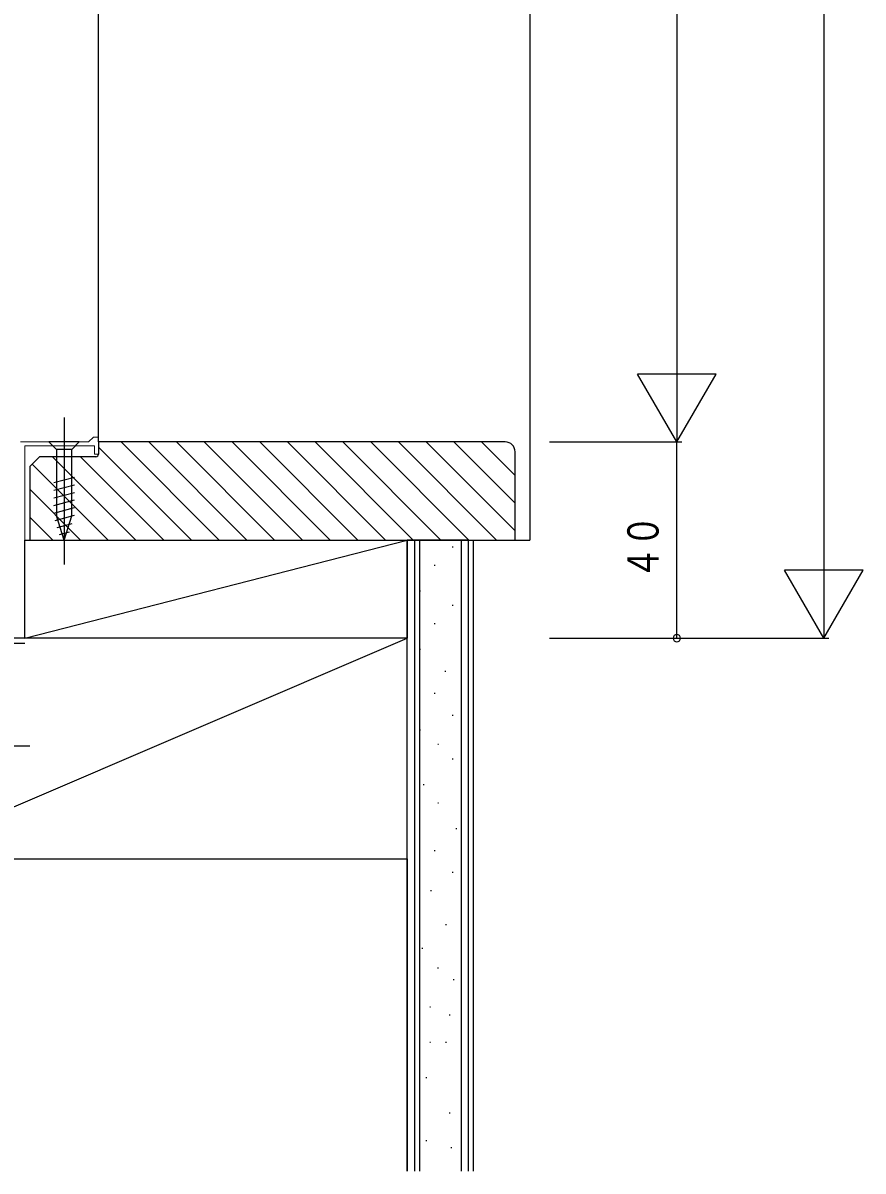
# Model space of a CAD drawing. Units: millimetres, scale not verified. Extents: x -693 to 693, y -1120 to 1122.
# Drawn here: x -209.2 to -37.8, y -86.7 to 147.5 of the extents above; entities that cross this region are included whole.
import ezdxf
from ezdxf.enums import TextEntityAlignment as Align

# ---------------------------------------------------------------- set-up
doc = ezdxf.new("R2010")
doc.units = ezdxf.units.MM
doc.header["$LTSCALE"] = 4
doc.layers.add('0-2_YKK_11', color=7, linetype='Continuous', lineweight=18)
for name, color, linetype in [('0-3_YKK_12', 2, 'Continuous'), ('0-4_YKK_13', 4, 'Continuous'), ('0-6_YKK_D', 6, 'Continuous'), ('0-8_YSS_K', 3, 'Continuous')]:
    doc.layers.add(name, color=color, linetype=linetype)
doc.styles.add('ＭＳ ゴシック', font='')
doc.styles.get('ＭＳ ゴシック').set_extended_font_data('MS Gothic')

msp = doc.modelspace()

# ---------------------------------------------------------------- linework, layer by layer
at = {"layer": '0-2_YKK_11', "color": 9}
for p, q in [((-195.842, 61.993), (-209.742, 61.993)), ((-208.842, 21.993), (-208.842, 61.193)), ((-208.842, 61.193), (-194.642, 61.193)), ((-194.842, 62.993), (-195.842, 61.993)), ((-193.842, 62.993), (-194.842, 62.993)), ((-194.642, 61.193), (-194.642, 59.493)), ((-193.842, 59.493), (-193.842, 62.993)), ((-194.642, 59.493), (-193.842, 59.493)), ((-209.642, 21.993), (-208.842, 21.993))]:
    msp.add_line(p, q, dxfattribs=at)
at = {"layer": '0-3_YKK_12'}
msp.add_line((-193.842, 61.993), (-193.842, 378.084), dxfattribs=at)
at = {"layer": '0-4_YKK_13'}
for p, q in [((-200.842, 66.993), (-200.842, 36.993)), ((-203.942, 61.993), (-202.392, 60.443)), ((-197.742, 61.993), (-203.942, 61.993)), ((-197.742, 61.993), (-199.292, 60.443)), ((-202.392, 60.443), (-202.392, 46.909)), ((-199.292, 60.443), (-202.392, 60.443)), ((-199.292, 46.909), (-199.292, 60.443)), ((-202.942, 53.699), (-198.742, 54.825)), ((-202.942, 52.146), (-198.742, 53.272)), ((-202.942, 50.594), (-198.742, 51.719)), ((-202.942, 49.041), (-198.742, 50.166)), ((-202.942, 47.488), (-198.742, 48.613)), ((-202.683, 46.004), (-198.742, 47.06)), ((-200.842, 41.993), (-202.392, 46.909)), ((-200.842, 41.993), (-199.292, 46.909)), ((-202.231, 44.572), (-199.195, 45.386)), ((-201.78, 43.14), (-199.73, 43.689)), ((-242.842, -0.007), (-207.842, -0.007))]:
    msp.add_line(p, q, dxfattribs=at)
at = {"layer": '0-6_YKK_D'}
for p, q in [((-45.842, 791.995), (-45.842, 21.993)), ((-75.842, 761.993), (-75.842, 61.993)), ((-67.842, 75.85), (-83.842, 75.85)), ((-75.842, 61.993), (-83.842, 75.85)), ((-75.842, 61.993), (-67.842, 75.85)), ((-101.842, 61.993), (-74.842, 61.993)), ((-100.354, 61.993), (-74.842, 61.993)), ((-75.842, 21.993), (-75.842, 61.993)), ((-37.842, 35.851), (-53.842, 35.851)), ((-45.842, 21.994), (-53.842, 35.851)), ((-45.842, 21.994), (-37.841, 35.851)), ((-101.842, 21.993), (-44.842, 21.993)), ((-100.354, 21.993), (-74.842, 21.993))]:
    msp.add_line(p, q, dxfattribs=at)
for start, end in [(0, 180), (180, 0)]:
    msp.add_arc((-75.842, 21.993), 0.75, start, end, dxfattribs=at)
at = {"layer": '0-8_YSS_K'}
for p, q in [((-105.842, 379.647), (-105.842, 41.993)), ((-193.842, 60.969), (-174.866, 41.993)), ((-189.209, 61.993), (-169.209, 41.993)), ((-183.552, 61.993), (-163.552, 41.993)), ((-177.895, 61.993), (-157.895, 41.993)), ((-172.238, 61.993), (-152.238, 41.993)), ((-166.582, 61.993), (-146.582, 41.993)), ((-160.925, 61.993), (-140.925, 41.993)), ((-155.268, 61.993), (-135.268, 41.993)), ((-149.611, 61.993), (-129.611, 41.993)), ((-143.954, 61.993), (-123.954, 41.993)), ((-138.297, 61.993), (-118.297, 41.993)), ((-132.64, 61.993), (-112.64, 41.993)), ((-126.984, 61.993), (-108.842, 43.851)), ((-121.327, 61.993), (-108.842, 49.508)), ((-115.67, 61.993), (-108.842, 55.165)), ((-203.18, 58.993), (-186.18, 41.993)), ((-197.523, 58.993), (-180.523, 41.993)), ((-207.339, 57.496), (-191.836, 41.993)), ((-207.842, 52.341), (-197.493, 41.993)), ((-207.842, 46.685), (-203.15, 41.993)), ((-208.842, 21.993), (-130.842, 41.993)), ((-208.842, 41.993), (-130.842, 41.993)), ((-208.842, 21.993), (-208.842, 41.993)), ((-130.842, 41.993), (-130.842, 21.993)), ((-129.342, 41.993), (-129.342, -86.702)), ((-121.642, 40.615), (-121.442, 40.615)), ((-119.842, 41.993), (-119.842, -86.702)), ((-117.342, -86.702), (-117.342, 41.993)), ((-109.842, 41.993), (-105.842, 41.993)), ((-125.372, 36.885), (-125.172, 36.885)), ((-128.356, 31.663), (-128.156, 31.663)), ((-121.642, 28.679), (-121.442, 28.679)), ((-125.372, 24.949), (-125.172, 24.949)), ((-235.842, -23.007), (-130.842, 21.993)), ((-130.842, 21.993), (-208.842, 21.993)), ((-128.356, 19.727), (-128.156, 19.727)), ((-123.134, 15.251), (-122.934, 15.251)), ((-125.372, 10.775), (-125.172, 10.775)), ((-121.642, 6.299), (-121.442, 6.299)), ((-128.356, 3.315), (-128.156, 3.315)), ((-124.626, 0.331), (-124.426, 0.331)), ((-121.642, -2.652), (-121.442, -2.652)), ((-127.61, -7.874), (-127.41, -7.874)), ((-124.626, -11.604), (-124.426, -11.604)), ((-120.896, -16.826), (-120.696, -16.826)), ((-130.843, -23.007), (-130.843, -86.702)), ((-125.372, -21.302), (-125.172, -21.302)), ((-121.642, -25.778), (-121.442, -25.778)), ((-126.118, -29.508), (-125.918, -29.508)), ((-123.059, -36.439), (-122.859, -36.439)), ((-127.86, -41.241), (-127.66, -41.241)), ((-124.659, -45.242), (-124.459, -45.242)), ((-121.458, -47.643), (-121.258, -47.643)), ((-126.26, -53.245), (-126.06, -53.245)), ((-122.258, -54.846), (-122.058, -54.846)), ((-126.26, -60.448), (-126.06, -60.448)), ((-123.059, -60.448), (-122.859, -60.448)), ((-127.06, -67.651), (-126.86, -67.651)), ((-122.258, -74.854), (-122.058, -74.854)), ((-127.06, -80.456), (-126.86, -80.456)), ((-121.925, -81.88), (-121.725, -81.88))]:
    msp.add_line(p, q, dxfattribs=at)
at = {"layer": '0-8_YSS_K', "color": 7}
for p, q in [((-110.842, 61.993), (-193.842, 61.993)), ((-193.842, 61.993), (-193.842, 59.493)), ((-205.842, 58.993), (-207.842, 56.993)), ((-194.342, 58.993), (-205.842, 58.993)), ((-108.842, 41.993), (-108.842, 59.993)), ((-207.842, 56.993), (-207.842, 41.993)), ((-207.842, 41.993), (-108.842, 41.993)), ((-130.842, -86.702), (-130.842, 41.993)), ((-118.342, 41.993), (-130.842, 41.993)), ((-128.341, 41.993), (-128.341, -86.702)), ((-118.342, -86.702), (-118.342, 41.993)), ((-130.842, 21.993), (-235.842, 21.993)), ((-130.842, -23.007), (-130.842, 21.993)), ((-234.842, 20.993), (-208.842, 20.993)), ((-235.842, -23.007), (-130.842, -23.007))]:
    msp.add_line(p, q, dxfattribs=at)
for centre, radius, start, end in [((-110.842, 59.993), 2, 360, 90), ((-194.342, 59.493), 0.5, 270, 360)]:
    msp.add_arc(centre, radius, start, end, dxfattribs=at)

# ---------------------------------------------------------------- texts
at = {"layer": '0-6_YKK_D', "style": 'ＭＳ ゴシック', "width": 0.75}
msp.add_text('４０', height=6.378, rotation=90, dxfattribs=at).set_placement((-77.642, 34.03), align=Align.BOTTOM_LEFT)

doc.saveas('drawing.dxf')
